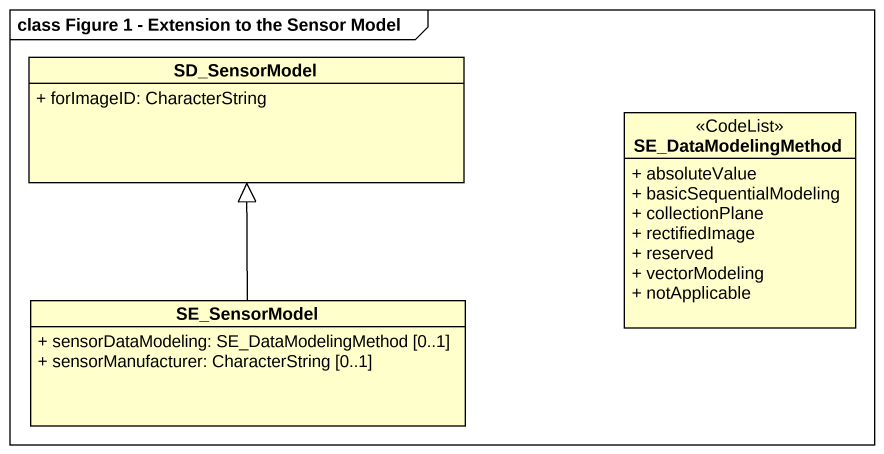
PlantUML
@startuml
mainframe class Figure 1 - Extension to the Sensor Model
hide circle
hide empty members
skinparam classAttributeIconSize 0
class SD_SensorModel {
  + forImageID: CharacterString
}
class SE_DataModelingMethod <<CodeList>> {
  + absoluteValue
  + basicSequentialModeling
  + collectionPlane
  + rectifiedImage
  + reserved
  + vectorModeling
  + notApplicable
}
class SE_SensorModel {
  + sensorDataModeling: SE_DataModelingMethod [0..1]
  + sensorManufacturer: CharacterString [0..1]
}
SE_SensorModel -up-|> SD_SensorModel
@enduml
